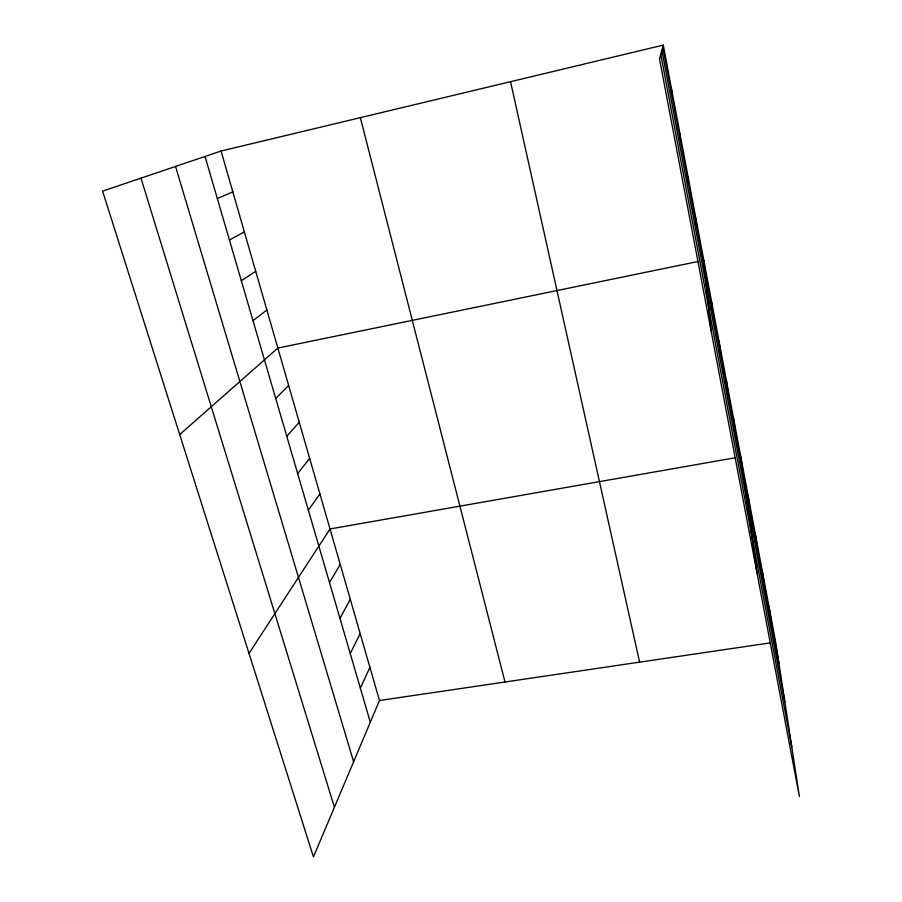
<?xml version="1.0" encoding="UTF-8"?>
<svg xmlns="http://www.w3.org/2000/svg" width="902" height="902" viewBox="0 0 902 902"><rect width="100%" height="100%" fill="white"/><g stroke="black" fill="none" stroke-linecap="round" stroke-linejoin="round"><path stroke-width="1.35" d="M671.505 93.244L671.686 89.772M663.274 45.1L659.509 58.822L799.397 796.522L775.675 642.089L663.274 45.1L221.046 151.029L102.602 191.134L313.456 856.9L379.471 700.516L221.046 151.029M360.36 688.181L369.899 667.322M350.258 653.567L360.18 633.587M339.964 618.355L350.292 599.3M329.501 582.545L340.234 564.427M249.008 653.386L330.008 528.978L735.265 457.765M308.349 510.126L319.928 493.98M297.66 473.527L309.668 458.408M286.78 436.297L299.238 422.249M275.719 398.413L288.64 385.47M179.701 434.55L277.85 348.059L698.464 261.422M252.988 320.627L266.879 310.006M241.319 280.691L255.717 271.299M229.446 240.022L244.363 231.904M217.348 198.62L232.806 191.822M379.471 700.516L770.139 642.9M140.994 178.134L334.416 807.245M175.529 166.442L353.629 761.75M205.025 156.452L370.305 722.22M360.349 117.655L504.996 682.002M510.543 81.676L639.597 662.158M660.738 54.312L791.787 747.025M662.767 46.927L778.922 663.274M661.842 50.309L784.887 702.049M768.932 606.313L771.999 626.507M762.077 569.917L764.941 589.074M755.109 532.879L757.759 550.953M748.006 495.175L750.441 512.133M740.779 456.795L757.026 573.086M733.642 418.889L735.626 433.512M726.381 380.294L728.128 393.712M718.984 341.024L720.484 353.178M711.464 301.042L712.704 311.878M703.797 260.328L711.08 330.797M695.983 218.859L696.694 226.932M688.034 176.634L688.452 183.23M679.939 133.609L680.063 138.671"/></g></svg>
